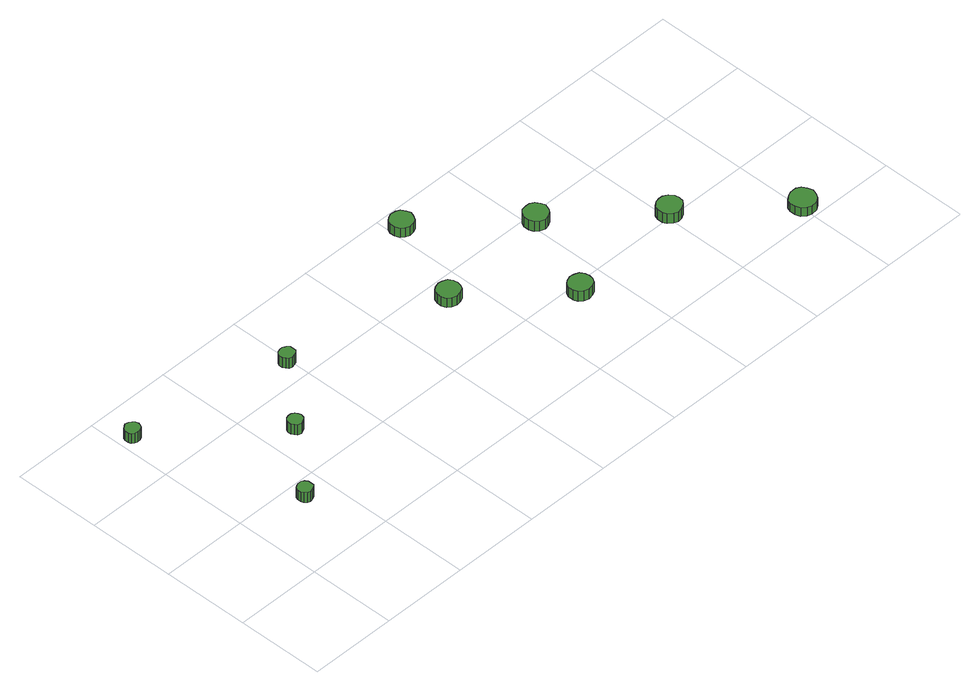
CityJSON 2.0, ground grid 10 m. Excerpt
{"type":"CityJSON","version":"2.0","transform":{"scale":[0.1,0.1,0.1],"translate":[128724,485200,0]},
"CityObjects":{
"tree1":{"type":"SolitaryVegetationObject","attributes":{"function":"something"},"geometry":[{"type":"MultiSurface","lod":"1","boundaries":[[[0,1,2,3,4,5,6,7,8,9,10,11,12,13,14]],[[15,16,17,18,19,20,21,22,23,24,25,26,27,28,29]],[[0,29,28,1]],[[1,28,27,2]],[[2,27,26,3]],[[3,26,25,4]],[[4,25,24,5]],[[5,24,23,6]],[[6,23,22,7]],[[7,22,21,8]],[[8,21,20,9]],[[9,20,19,10]],[[10,19,18,11]],[[11,18,17,12]],[[12,17,16,13]],[[13,16,15,14]],[[14,15,29,0]]]}]},
"tree2":{"type":"SolitaryVegetationObject","attributes":{"function":"something"},"geometry":[{"type":"MultiSurface","lod":"1","boundaries":[[[30,31,32,33,34,35,36,37,38,39,40,41,42,43,44]],[[45,46,47,48,49,50,51,52,53,54,55,56,57,58,59]],[[30,59,58,31]],[[31,58,57,32]],[[32,57,56,33]],[[33,56,55,34]],[[34,55,54,35]],[[35,54,53,36]],[[36,53,52,37]],[[37,52,51,38]],[[38,51,50,39]],[[39,50,49,40]],[[40,49,48,41]],[[41,48,47,42]],[[42,47,46,43]],[[43,46,45,44]],[[44,45,59,30]]]}]},
"tree3":{"type":"SolitaryVegetationObject","attributes":{"function":"something"},"geometry":[{"type":"MultiSurface","lod":"1","boundaries":[[[60,61,62,63,64,65,66,67,68,69,70,71,72,73,74]],[[75,76,77,78,79,80,81,82,83,84,85,86,87,88,89]],[[60,89,88,61]],[[61,88,87,62]],[[62,87,86,63]],[[63,86,85,64]],[[64,85,84,65]],[[65,84,83,66]],[[66,83,82,67]],[[67,82,81,68]],[[68,81,80,69]],[[69,80,79,70]],[[70,79,78,71]],[[71,78,77,72]],[[72,77,76,73]],[[73,76,75,74]],[[74,75,89,60]]]}]},
"tree4":{"type":"SolitaryVegetationObject","attributes":{"function":"something"},"geometry":[{"type":"MultiSurface","lod":"1","boundaries":[[[90,91,92,93,94,95,96,97,98,99,100,101,102,103,104]],[[105,106,107,108,109,110,111,112,113,114,115,116,117,118,119]],[[90,119,118,91]],[[91,118,117,92]],[[92,117,116,93]],[[93,116,115,94]],[[94,115,114,95]],[[95,114,113,96]],[[96,113,112,97]],[[97,112,111,98]],[[98,111,110,99]],[[99,110,109,100]],[[100,109,108,101]],[[101,108,107,102]],[[102,107,106,103]],[[103,106,105,104]],[[104,105,119,90]]]}]},
"tree5":{"type":"SolitaryVegetationObject","attributes":{"function":"something"},"geometry":[{"type":"MultiSurface","lod":"1","boundaries":[[[120,121,122,123,124,125,126,127,128,129,130,131,132,133,134]],[[135,136,137,138,139,140,141,142,143,144,145,146,147,148,149]],[[120,149,148,121]],[[121,148,147,122]],[[122,147,146,123]],[[123,146,145,124]],[[124,145,144,125]],[[125,144,143,126]],[[126,143,142,127]],[[127,142,141,128]],[[128,141,140,129]],[[129,140,139,130]],[[130,139,138,131]],[[131,138,137,132]],[[132,137,136,133]],[[133,136,135,134]],[[134,135,149,120]]]}]},
"tree6":{"type":"SolitaryVegetationObject","attributes":{"function":"something"},"geometry":[{"type":"MultiSurface","lod":"1","boundaries":[[[150,151,152,153,154,155,156,157,158,159,160,161,162,163,164]],[[165,166,167,168,169,170,171,172,173,174,175,176,177,178,179]],[[150,179,178,151]],[[151,178,177,152]],[[152,177,176,153]],[[153,176,175,154]],[[154,175,174,155]],[[155,174,173,156]],[[156,173,172,157]],[[157,172,171,158]],[[158,171,170,159]],[[159,170,169,160]],[[160,169,168,161]],[[161,168,167,162]],[[162,167,166,163]],[[163,166,165,164]],[[164,165,179,150]]]}]},
"tree7":{"type":"SolitaryVegetationObject","attributes":{"function":"something"},"geometry":[{"type":"MultiSurface","lod":"1","boundaries":[[[180,181,182,183,184,185,186,187,188,189,190,191,192,193,194]],[[195,196,197,198,199,200,201,202,203,204,205,206,207,208,209]],[[180,209,208,181]],[[181,208,207,182]],[[182,207,206,183]],[[183,206,205,184]],[[184,205,204,185]],[[185,204,203,186]],[[186,203,202,187]],[[187,202,201,188]],[[188,201,200,189]],[[189,200,199,190]],[[190,199,198,191]],[[191,198,197,192]],[[192,197,196,193]],[[193,196,195,194]],[[194,195,209,180]]]}]},
"tree8":{"type":"SolitaryVegetationObject","attributes":{"function":"something"},"geometry":[{"type":"MultiSurface","lod":"1","boundaries":[[[210,211,212,213,214,215,216,217,218,219,220,221,222,223,224]],[[225,226,227,228,229,230,231,232,233,234,235,236,237,238,239]],[[210,239,238,211]],[[211,238,237,212]],[[212,237,236,213]],[[213,236,235,214]],[[214,235,234,215]],[[215,234,233,216]],[[216,233,232,217]],[[217,232,231,218]],[[218,231,230,219]],[[219,230,229,220]],[[220,229,228,221]],[[221,228,227,222]],[[222,227,226,223]],[[223,226,225,224]],[[224,225,239,210]]]}]},
"tree9":{"type":"SolitaryVegetationObject","attributes":{"function":"something"},"geometry":[{"type":"MultiSurface","lod":"1","boundaries":[[[240,241,242,243,244,245,246,247,248,249,250,251,252,253,254]],[[255,256,257,258,259,260,261,262,263,264,265,266,267,268,269]],[[240,269,268,241]],[[241,268,267,242]],[[242,267,266,243]],[[243,266,265,244]],[[244,265,264,245]],[[245,264,263,246]],[[246,263,262,247]],[[247,262,261,248]],[[248,261,260,249]],[[249,260,259,250]],[[250,259,258,251]],[[251,258,257,252]],[[252,257,256,253]],[[253,256,255,254]],[[254,255,269,240]]]}]},
"tree10":{"type":"SolitaryVegetationObject","attributes":{"function":"something"},"geometry":[{"type":"MultiSurface","lod":"1","boundaries":[[[270,271,272,273,274,275,276,277,278,279,280,281,282,283,284]],[[285,286,287,288,289,290,291,292,293,294,295,296,297,298,299]],[[270,299,298,271]],[[271,298,297,272]],[[272,297,296,273]],[[273,296,295,274]],[[274,295,294,275]],[[275,294,293,276]],[[276,293,292,277]],[[277,292,291,278]],[[278,291,290,279]],[[279,290,289,280]],[[280,289,288,281]],[[281,288,287,282]],[[282,287,286,283]],[[283,286,285,284]],[[284,285,299,270]]]}]}
},
"vertices":[
[21,256,19],[20,260,19],[18,262,19],[15,264,19],[11,265,19],[8,263,19],[5,261,19],[4,258,19],[4,254,19],[5,251,19],[8,249,19],[11,248,19],[15,248,19],[18,250,19],[20,253,19],[20,253,6],[18,250,6],[15,248,6],[11,248,6],[8,249,6],[5,251,6],[4,254,6],[4,258,6],[5,261,6],[8,263,6],[11,265,6],[15,264,6],[18,262,6],[20,260,6],[21,256,6],
[77,79,17],[77,82,17],[75,85,17],[72,87,17],[68,87,17],[65,86,17],[62,84,17],[61,81,17],[61,77,17],[62,74,17],[65,71,17],[68,70,17],[72,71,17],[75,73,17],[77,75,17],[77,75,4],[75,73,4],[72,71,4],[68,70,4],[65,71,4],[62,74,4],[61,77,4],[61,81,4],[62,84,4],[65,86,4],[68,87,4],[72,87,4],[75,85,4],[77,82,4],[77,79,4],
[139,151,19],[138,154,19],[136,157,19],[133,159,19],[130,159,19],[126,158,19],[124,156,19],[122,153,19],[122,149,19],[124,146,19],[126,143,19],[130,142,19],[133,143,19],[136,145,19],[138,147,19],[138,147,6],[136,145,6],[133,143,6],[130,142,6],[126,143,6],[124,146,6],[122,149,6],[122,153,6],[124,156,6],[126,158,6],[130,159,6],[133,159,6],[136,157,6],[138,154,6],[139,151,6],
[202,223,18],[202,226,18],[199,229,18],[196,231,18],[193,231,18],[189,230,18],[187,228,18],[185,225,18],[185,221,18],[187,218,18],[189,215,18],[193,214,18],[196,215,18],[199,216,18],[202,219,18],[202,219,5],[199,216,5],[196,215,5],[193,214,5],[189,215,5],[187,218,5],[185,221,5],[185,225,5],[187,228,5],[189,230,5],[193,231,5],[196,231,5],[199,229,5],[202,226,5],[202,223,5],
[381,173,17],[380,178,17],[377,183,17],[372,185,17],[367,186,17],[361,184,17],[357,181,17],[355,176,17],[355,170,17],[357,165,17],[361,162,17],[367,160,17],[372,161,17],[377,163,17],[380,168,17],[380,168,5],[377,163,5],[372,161,5],[367,160,5],[361,162,5],[357,165,5],[355,170,5],[355,176,5],[357,181,5],[361,184,5],[367,186,5],[372,185,5],[377,183,5],[380,178,5],[381,173,5],
[422,275,16],[420,280,16],[417,285,16],[413,287,16],[407,288,16],[402,286,16],[398,283,16],[396,278,16],[396,272,16],[398,267,16],[402,264,16],[407,262,16],[413,263,16],[417,265,16],[420,270,16],[420,270,4],[417,265,4],[413,263,4],[407,262,4],[402,264,4],[398,267,4],[396,272,4],[396,278,4],[398,283,4],[402,286,4],[407,288,4],[413,287,4],[417,285,4],[420,280,4],[422,275,4],
[478,89,15],[477,94,15],[474,99,15],[469,101,15],[464,102,15],[458,100,15],[454,97,15],[452,92,15],[452,86,15],[454,81,15],[458,78,15],[464,76,15],[469,77,15],[474,79,15],[477,84,15],[477,84,2],[474,79,2],[469,77,2],[464,76,2],[458,78,2],[454,81,2],[452,86,2],[452,92,2],[454,97,2],[458,100,2],[464,102,2],[469,101,2],[474,99,2],[477,94,2],[478,89,2],
[521,189,15],[519,194,15],[516,199,15],[511,202,15],[506,202,15],[500,201,15],[496,197,15],[494,192,15],[494,186,15],[496,181,15],[500,177,15],[506,175,15],[511,176,15],[516,179,15],[519,183,15],[519,183,2],[516,179,2],[511,176,2],[506,175,2],[500,177,2],[496,181,2],[494,186,2],[494,192,2],[496,197,2],[500,201,2],[506,202,2],[511,202,2],[516,199,2],[519,194,2],[521,189,2],
[619,104,14],[618,109,14],[614,114,14],[609,117,14],[604,117,14],[599,116,14],[594,112,14],[592,107,14],[592,101,14],[594,96,14],[599,92,14],[604,90,14],[609,91,14],[614,94,14],[618,98,14],[618,98,1],[614,94,1],[609,91,1],[604,90,1],[599,92,1],[594,96,1],[592,101,1],[592,107,1],[594,112,1],[599,116,1],[604,117,1],[609,117,1],[614,114,1],[618,109,1],[619,104,1],
[718,19,12],[716,25,12],[713,30,12],[708,33,12],[701,33,12],[696,31,12],[691,27,12],[689,22,12],[689,16,12],[691,10,12],[696,6,12],[701,4,12],[708,5,12],[713,8,12],[716,13,12],[716,13,1],[713,8,1],[708,5,1],[701,4,1],[696,6,1],[691,10,1],[689,16,1],[689,22,1],[691,27,1],[696,31,1],[701,33,1],[708,33,1],[713,30,1],[716,25,1],[718,19,1]
]}
